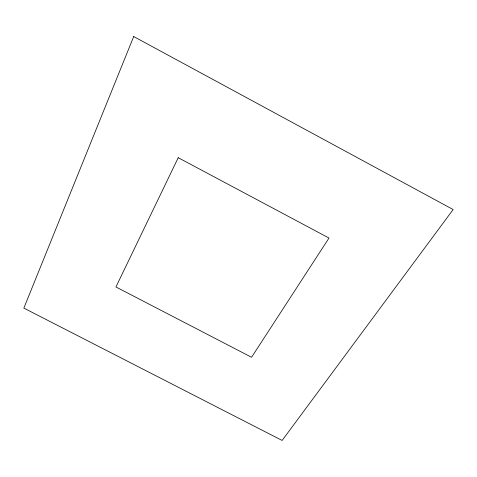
<?xml version="1.0" encoding="UTF-8"?>
<svg xmlns="http://www.w3.org/2000/svg" width="477" height="477" viewBox="0 0 477 477"><rect width="100%" height="100%" fill="white"/><g stroke="black" fill="none" stroke-linecap="round" stroke-linejoin="round"><path stroke-width="0.72" d="M133.703 36.544L23.85 308.1L282.122 440.456L453.15 209.546L133.703 36.544M178.219 157.696L115.941 286.963L251.558 357.279L328.999 238.047L178.219 157.696"/></g></svg>
